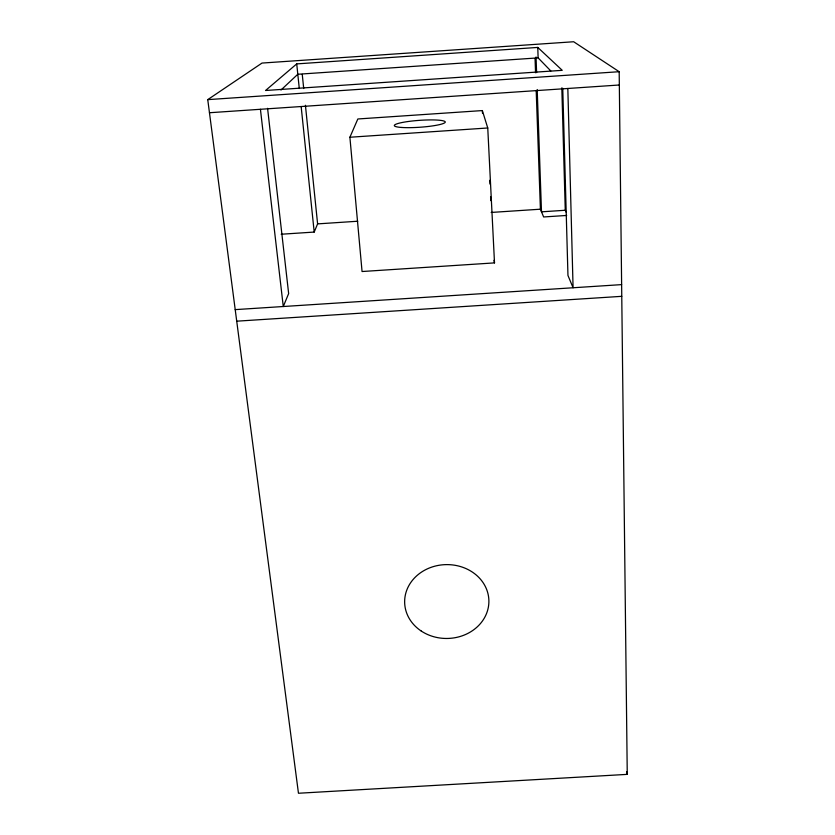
<?xml version="1.0" encoding="UTF-8"?>
<svg xmlns="http://www.w3.org/2000/svg" width="835" height="835" viewBox="0 0 835 835"><rect width="100%" height="100%" fill="white"/><g stroke="black" fill="none" stroke-linecap="round" stroke-linejoin="round"><path stroke-width="1.25" d="M281.197 234.238L314.2 232.067L317.603 223.884L305.422 105.273M349.896 137.243L357.839 118.977L482.348 110.575L487.755 127.985L494.508 262.889L362.056 271.521L349.896 137.243L487.755 127.985M280.998 90.013L297.803 74.263L538.126 57.876L550.818 70.954M296.728 63.898L265.551 90.493L562.247 70.328L537.771 47.428L296.728 63.898L299.285 88.489M207.748 99.636L262.023 63.063L573.666 41.75L619.184 71.706L627.252 774.369L298.46 793.25L207.748 99.636L619.184 71.706M209.46 112.735L619.34 84.993M317.603 223.884L357.756 221.233M491.178 212.445L540.412 209.199L543.637 216.964L566.673 215.451M566.297 212.309L565.264 210.263L541.497 211.829L537.197 89.512M235.209 309.628L621.626 284.62M236.722 321.183L621.762 296.331M626.647 771.832L627.252 774.369M494.007 260.332L494.508 262.889M260.426 109.291L283.274 306.518L288.649 293.576L267.576 108.32M301.164 106.598L314.2 232.067M302.249 74.336L303.71 88.52M482.348 110.575L482.484 113.163M536.049 56.989L536.602 72.603M535.058 58.46L535.559 72.76M536.206 90.952L540.412 209.199M537.771 47.428L538.126 57.876M562.748 88.301L567.957 275.446L573.081 287.762L567.831 88.479M561.819 87.852L565.264 210.263M489.738 180.318A50.371 1.67 86.7 0 1 489.947 184.065M490.594 196.768A50.371 1.67 86.7 0 1 490.771 200.64M401.906 127.484A25.561 3.455 -4 0 0 444.46 122.964A25.561 3.455 -4 0 0 412.928 120.929A25.561 3.455 -4 0 0 401.906 127.484M421.289 631.072A42.126 36.928 -1.2 0 0 488.558 605.97A42.126 36.928 -1.2 0 0 430.453 567.57A42.126 36.928 -1.2 0 0 421.289 631.072"/></g></svg>
